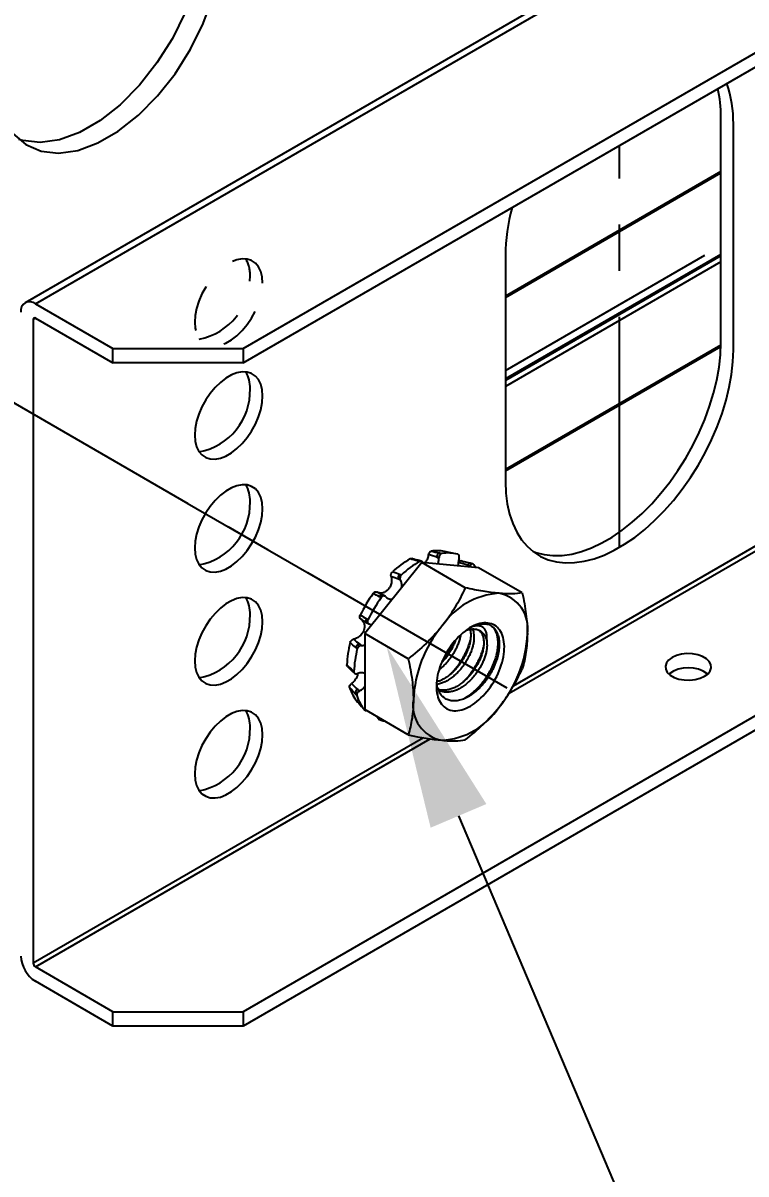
# Model space of a CAD drawing. Extents: x -3.5 to 15.6, y -13 to 0.
# Drawn here: x 2.903 to 4.866, y -8.638 to -5.516 of the extents above; entities that cross this region are included whole.
import ezdxf
from ezdxf import colors
from ezdxf.entities.mleader import LeaderData, LeaderLine
from ezdxf.math import Vec2, Vec3

# ---------------------------------------------------------------- set-up
doc = ezdxf.new("R2010")
doc.units = 0
doc.header["$LTSCALE"] = 0.5
doc.header["$MEASUREMENT"] = 0
doc.linetypes.add('CENTER', pattern=[2, 1.25, -0.25, 0.25, -0.25])
doc.linetypes.add('HIDDEN', pattern=[0.375, 0.25, -0.125])
for name, color, linetype in [('Centerline', 210, 'CENTER'), ('FAB DWG', 221, 'CONTINUOUS'), ('Hardware', 242, 'CONTINUOUS'), ('Housing', 150, 'CONTINUOUS'), ('WallMount Bracket', 190, 'CONTINUOUS')]:
    doc.layers.add(name, color=color, linetype=linetype)
doc.styles.get("Standard").update_dxf_attribs({"font": 'arial.ttf'})

msp = doc.modelspace()

# ---------------------------------------------------------------- linework, layer by layer
at = {"layer": 'Centerline', "transparency": 16777216}
for p, q in [((4.522132, -6.938055), (4.522132, -5.848855)), ((1.943284, -6.007025), (4.317381, -7.377711)), ((4.212772, -6.458553), (4.831491, -6.101336)), ((3.349246, -6.818758), (3.726945, -7.036823))]:
    msp.add_line(p, q, dxfattribs=at)
at = {"layer": 'Hardware', "linetype": 'Continuous', "lineweight": 25, "transparency": 16777216}
for p, q in [((4.033634, -6.953642), (4.039748, -6.954969)), ((4.077211, -6.955603), (4.046994, -6.949447)), ((3.985399, -6.979788), (3.830719, -7.172208)), ((3.980071, -6.976648), (3.974342, -6.975181)), ((3.984342, -6.975955), (3.978584, -6.974479)), ((4.103813, -7.048147), (3.985399, -6.979788)), ((4.140079, -6.993619), (3.985399, -6.979788)), ((4.032451, -6.968342), (4.026358, -6.964825)), ((4.032514, -6.96616), (4.026358, -6.964825)), ((4.032451, -6.968342), (4.032514, -6.96616)), ((4.0859, -6.979374), (4.084738, -6.98125)), ((4.086904, -6.968863), (4.086353, -6.971021)), ((4.116593, -6.990362), (4.1105, -6.986845)), ((4.117418, -6.98838), (4.1105, -6.986845)), ((4.116093, -6.991474), (4.116593, -6.990362)), ((4.116593, -6.990362), (4.117418, -6.98838)), ((4.123722, -6.98282), (4.116822, -6.981289)), ((3.925411, -7.010867), (3.930588, -7.012737)), ((4.258492, -7.061978), (4.140079, -6.993619)), ((3.928445, -7.028384), (3.922352, -7.024866)), ((3.927566, -7.026745), (3.922352, -7.024866)), ((3.928445, -7.028384), (3.927566, -7.026745)), ((3.865063, -7.060161), (3.864278, -7.059726)), ((3.875808, -7.074533), (3.870983, -7.072266)), ((3.885883, -7.070704), (3.881029, -7.068419)), ((3.887555, -7.071881), (3.888794, -7.073114)), ((3.823498, -7.135191), (3.820467, -7.13337)), ((3.823733, -7.135333), (3.823498, -7.135191)), ((3.835184, -7.132163), (3.839604, -7.135106)), ((3.83683, -7.143357), (3.841282, -7.146316)), ((3.844303, -7.147552), (3.842661, -7.146993)), ((3.949133, -7.240567), (3.830719, -7.172208)), ((3.830719, -7.172208), (3.830719, -7.378459)), ((3.810644, -7.213417), (3.80641, -7.20997)), ((3.823341, -7.204236), (3.817248, -7.200718)), ((3.817248, -7.200718), (3.821509, -7.204191)), ((3.821509, -7.204191), (3.823341, -7.204236)), ((3.797416, -7.271199), (3.801549, -7.275336)), ((3.798998, -7.275716), (3.803154, -7.279874)), ((3.812163, -7.28033), (3.81023, -7.280974)), ((3.817897, -7.327315), (3.811804, -7.323798)), ((3.811804, -7.323798), (3.816016, -7.328385)), ((3.816016, -7.328385), (3.817897, -7.327315)), ((3.809471, -7.340249), (3.805287, -7.335694)), ((3.826534, -7.374867), (3.830958, -7.379865)), ((3.949133, -7.446818), (3.830719, -7.378459)), ((3.86386, -7.397591), (3.866528, -7.400508)), ((3.866542, -7.400512), (3.871252, -7.405699))]:
    msp.add_line(p, q, dxfattribs=at)
at = {"layer": 'Hardware', "linetype": 'Continuous', "lineweight": 25, "transparency": 16777216, "flags": 128}
msp.add_lwpolyline([(4.117628, -7.36886), (4.123477, -7.36527), (4.129302, -7.361264), (4.13508, -7.356861), (4.140788, -7.352077), (4.146402, -7.346932), (4.151901, -7.341447), (4.157262, -7.335643), (4.162463, -7.329544), (4.167483, -7.323175), (4.172303, -7.316561), (4.176903, -7.309728), (4.181264, -7.302705), (4.185369, -7.29552), (4.189201, -7.288201), (4.192745, -7.280778), (4.195986, -7.273281), (4.198912, -7.26574), (4.20151, -7.258185), (4.203771, -7.250648), (4.205685, -7.243157), (4.207244, -7.235744), (4.208443, -7.228438), (4.209275, -7.221269), (4.209739, -7.214265), (4.209832, -7.207455), (4.209554, -7.200866), (4.208905, -7.194525), (4.207889, -7.188457), (4.206509, -7.182687), (4.204772, -7.177237), (4.202683, -7.172131), (4.200253, -7.167387), (4.197489, -7.163027), (4.194404, -7.159066), (4.19101, -7.155521), (4.18732, -7.152406), (4.18335, -7.149735), (4.179114, -7.147516), (4.174632, -7.145761), (4.16992, -7.144475), (4.164997, -7.143663), (4.159884, -7.14333), (4.1546, -7.143476), (4.149168, -7.1441), (4.143608, -7.145201), (4.137944, -7.146774), (4.132198, -7.148812), (4.126394, -7.151308), (4.120554, -7.15425), (4.114702, -7.157628), (4.108862, -7.161428), (4.103058, -7.165635), (4.097312, -7.17023), (4.091648, -7.175197), (4.086088, -7.180515), (4.080656, -7.186163), (4.075372, -7.192117), (4.070259, -7.198354), (4.065336, -7.204849), (4.060624, -7.211576), (4.056141, -7.218507), (4.051906, -7.225615), (4.047936, -7.232871), (4.044246, -7.240246), (4.040852, -7.247709), (4.037767, -7.255232), (4.035003, -7.262784), (4.032572, -7.270334), (4.030484, -7.277852), (4.028747, -7.285307), (4.027367, -7.29267), (4.026351, -7.299911), (4.025702, -7.307002), (4.025424, -7.313912), (4.025517, -7.320615), (4.02598, -7.327083), (4.026813, -7.333291), (4.028012, -7.339213), (4.029571, -7.344826), (4.031485, -7.350106), (4.033746, -7.355034), (4.036344, -7.359588), (4.03927, -7.363751), (4.042511, -7.367506), (4.046055, -7.370837), (4.049887, -7.373732), (4.053992, -7.376178), (4.058353, -7.378166), (4.062953, -7.379688), (4.067772, -7.380737), (4.072793, -7.38131), (4.077994, -7.381403), (4.083355, -7.381018), (4.088854, -7.380155), (4.094468, -7.378817), (4.100176, -7.377011), (4.105954, -7.374743), (4.111779, -7.372022), (4.117628, -7.36886)], dxfattribs=at)
at = {"layer": 'Hardware', "linetype": 'Continuous', "lineweight": 25, "transparency": 16777216}
for centre, radius, start, end in [((4.02726, -7.052159), 0.104591, 79.124599, 99.05659), ((4.037448, -6.964082), 0.011115, 110.065676, 183.831231), ((4.056585, -7.058548), 0.104938, 75.076702, 99.233067), ((4.088534, -7.20443), 0.270727, 119.806436, 132.40124), ((4.1205, -7.221165), 0.281973, 119.869164, 132.338512), ((3.977318, -6.979989), 0.005655, 77.057799, 121.753569), ((4.117424, -6.988348), 0.007085, 94.885201, 167.753066), ((4.051015, -7.047834), 0.098095, 34.039391, 40.697123), ((3.933458, -7.019959), 0.012141, 131.509673, 203.839255), ((4.190239, -7.304308), 0.41381, 144.390888, 153.876701), ((4.226426, -7.325199), 0.431007, 144.43812, 153.829469), ((3.878231, -7.076151), 0.008223, 70.126172, 151.806606), ((4.20734, -7.263088), 0.200433, 93.539091, 146.455532), ((4.177497, -7.157516), 0.09608, 350.678185, 79.523158), ((3.842246, -7.136842), 0.008472, 146.472344, 230.266542), ((4.152282, -7.215634), 0.069091, 75.870964, 121.989898), ((4.297643, -7.366854), 0.335039, 140.186593, 177.402047), ((3.937613, -7.157892), 0.335039, 320.186593, 357.402047), ((4.070886, -7.26845), 0.288824, 165.612727, 177.674477), ((3.818021, -7.212598), 0.011905, 93.723918, 167.247503), ((4.102112, -7.287858), 0.300823, 165.672802, 177.614402), ((3.803204, -7.271708), 0.005811, 174.972557, 223.644537), ((3.893907, -7.286969), 0.108749, 196.882703, 220.066396), ((3.816675, -7.334199), 0.011485, 115.090294, 187.476139), ((3.917773, -7.307143), 0.113249, 196.997426, 219.951672), ((4.057759, -7.367231), 0.09608, 170.678185, 259.523158), ((4.027916, -7.261658), 0.200433, 273.539091, 326.455532), ((3.869021, -7.398349), 0.00329, 185.780093, 221.056334), ((3.897605, -7.317661), 0.092336, 254.375717, 261.191306)]:
    msp.add_arc(centre, radius, start, end, dxfattribs=at)
for points, knots in [([(4.003728, -6.958231), (4.00343, -6.959859), (4.002794, -6.963328), (4.001131, -6.968468), (3.998886, -6.973423), (3.996416, -6.977538), (3.994557, -6.979644), (3.99377, -6.980537)], [0, 0, 0, 0, 0.19265188, 0.41074705, 0.62880381, 0.8427183, 1, 1, 1, 1]), ([(4.003728, -6.958231), (4.004093, -6.955869), (4.005022, -6.953608), (4.007603, -6.950199), (4.009208, -6.94911), (4.010797, -6.948872)], [0, 0, 0, 0, 0.5, 0.5, 1, 1, 1, 1]), ([(4.039748, -6.954969), (4.037952, -6.955236), (4.036124, -6.956617), (4.033436, -6.960761), (4.03259, -6.963512), (4.032514, -6.96616)], [0, 0, 0, 0, 0.5, 0.5, 1, 1, 1, 1]), ([(4.086904, -6.968863), (4.087573, -6.966244), (4.087599, -6.963459), (4.086386, -6.959119), (4.085147, -6.957581), (4.083609, -6.957149)], [0, 0, 0, 0, 0.5, 0.5, 1, 1, 1, 1]), ([(3.953964, -6.969517), (3.954784, -6.969147), (3.956306, -6.96846), (3.957749, -6.968797), (3.958414, -6.968953)], [0, 0, 0, 0, 0.53927114, 1, 1, 1, 1]), ([(3.978587, -6.974476), (3.978409, -6.974432), (3.974218, -6.973379), (3.967415, -6.971547), (3.96103, -6.969645), (3.95843, -6.968871)], [0, 0, 0, 0, 0.02555232, 0.60316166, 1, 1, 1, 1]), ([(3.988316, -6.980049), (3.988232, -6.97975), (3.987879, -6.978488), (3.986512, -6.976945), (3.984412, -6.975775), (3.982132, -6.975703), (3.980698, -6.97636), (3.980071, -6.976648)], [0, 0, 0, 0, 0.07590892, 0.32059055, 0.56527087, 0.80994637, 1, 1, 1, 1]), ([(4.029505, -6.983732), (4.029984, -6.982323), (4.031059, -6.979167), (4.032093, -6.973944), (4.03233, -6.970227), (4.032451, -6.968342)], [0, 0, 0, 0, 0.28417827, 0.63691438, 1, 1, 1, 1]), ([(4.086353, -6.971021), (4.085944, -6.972822), (4.085114, -6.976475), (4.084599, -6.981988), (4.08448, -6.98613), (4.084731, -6.988238), (4.084783, -6.988675)], [0, 0, 0, 0, 0.30381417, 0.6163163, 0.92044127, 1, 1, 1, 1]), ([(4.0859, -6.979374), (4.086434, -6.978539), (4.087502, -6.97687), (4.089381, -6.975565), (4.090777, -6.975099), (4.091391, -6.975426), (4.091477, -6.975472)], [0, 0, 0, 0, 0.31594077, 0.63187167, 0.94805589, 1, 1, 1, 1]), ([(4.116821, -6.981286), (4.116607, -6.98124), (4.111645, -6.980152), (4.103244, -6.978231), (4.09494, -6.97622), (4.091503, -6.975387)], [0, 0, 0, 0, 0.02564571, 0.59666668, 1, 1, 1, 1]), ([(4.125387, -6.98387), (4.124327, -6.98264), (4.122838, -6.98243), (4.119878, -6.984098), (4.118419, -6.985973), (4.117418, -6.98838)], [0, 0, 0, 0, 0.5, 0.5, 1, 1, 1, 1]), ([(3.902342, -7.017052), (3.902726, -7.018482), (3.903542, -7.021524), (3.90396, -7.026603), (3.903693, -7.032009), (3.902641, -7.037418), (3.9009, -7.042589), (3.898497, -7.047388), (3.895587, -7.051646), (3.892216, -7.055292), (3.888533, -7.058266), (3.884594, -7.060509), (3.880496, -7.062022), (3.876333, -7.06274), (3.872177, -7.062648), (3.868254, -7.061803), (3.865916, -7.060592), (3.864799, -7.060014)], [0, 0, 0, 0, 0.06319125, 0.13447502, 0.20574622, 0.27566163, 0.34556158, 0.41264087, 0.47971226, 0.54441476, 0.60912055, 0.6733268, 0.73754327, 0.80329251, 0.86905307, 0.9374387, 1, 1, 1, 1]), ([(3.902342, -7.017052), (3.901713, -7.01504), (3.901741, -7.012648), (3.903071, -7.008079), (3.904347, -7.005985), (3.905978, -7.004514)], [0, 0, 0, 0, 0.5, 0.5, 1, 1, 1, 1]), ([(3.930588, -7.012737), (3.928743, -7.014397), (3.927351, -7.016885), (3.926224, -7.022075), (3.926498, -7.024757), (3.927566, -7.026745)], [0, 0, 0, 0, 0.5, 0.5, 1, 1, 1, 1]), ([(3.931835, -7.046422), (3.93192, -7.045208), (3.932127, -7.042245), (3.931635, -7.037665), (3.930505, -7.032744), (3.929138, -7.029851), (3.928445, -7.028384)], [0, 0, 0, 0, 0.18331016, 0.44729949, 0.71965421, 1, 1, 1, 1]), ([(4.194968, -7.063038), (4.188404, -7.062451), (4.181485, -7.061673), (4.167179, -7.059777), (4.159765, -7.058658), (4.136838, -7.054846), (4.120639, -7.051704), (4.103813, -7.048147)], [0, 0, 0, 0, 0.25, 0.25, 0.5, 0.5, 1, 1, 1, 1]), ([(3.853808, -7.063366), (3.855191, -7.061437), (3.857036, -7.060009), (3.860901, -7.058717), (3.862852, -7.058878), (3.864421, -7.05983)], [0, 0, 0, 0, 0.5, 0.5, 1, 1, 1, 1]), ([(3.88103, -7.068415), (3.880884, -7.068347), (3.877372, -7.066733), (3.871978, -7.064051), (3.866934, -7.061213), (3.865063, -7.060161)], [0, 0, 0, 0, 0.02668048, 0.63893979, 1, 1, 1, 1]), ([(3.887555, -7.071881), (3.886051, -7.070384), (3.883904, -7.069822), (3.879556, -7.070805), (3.87737, -7.072351), (3.875808, -7.074533)], [0, 0, 0, 0, 0.5, 0.5, 1, 1, 1, 1]), ([(3.888794, -7.073114), (3.889517, -7.073776), (3.891322, -7.075428), (3.89468, -7.077357), (3.898806, -7.078664), (3.902632, -7.079105), (3.90506, -7.078728), (3.90598, -7.078585)], [0, 0, 0, 0, 0.15660916, 0.39098343, 0.62533388, 0.85811875, 1, 1, 1, 1]), ([(4.258492, -7.061978), (4.262688, -7.081185), (4.266203, -7.100387), (4.271009, -7.137576), (4.272308, -7.155639), (4.272308, -7.173078)], [0, 0, 0, 0, 0.5, 0.5, 1, 1, 1, 1]), ([(3.820467, -7.13337), (3.824719, -7.136085), (3.827925, -7.14054), (3.830753, -7.151275), (3.830376, -7.157627), (3.825909, -7.169716), (3.821873, -7.17536), (3.811896, -7.183824), (3.806116, -7.186589), (3.80042, -7.187579)], [0, 0, 0, 0, 0.25, 0.25, 0.5, 0.5, 0.75, 0.75, 1, 1, 1, 1]), ([(3.820467, -7.13337), (3.81892, -7.132382), (3.817888, -7.130685), (3.817248, -7.126581), (3.81765, -7.124247), (3.8187, -7.122106)], [0, 0, 0, 0, 0.5, 0.5, 1, 1, 1, 1]), ([(3.823537, -7.135131), (3.825726, -7.1364), (3.830214, -7.139004), (3.834579, -7.141905), (3.836815, -7.143391)], [0, 0, 0, 0, 0.4876479, 1, 1, 1, 1]), ([(3.839604, -7.135106), (3.838415, -7.137526), (3.838066, -7.140216), (3.839193, -7.144619), (3.840668, -7.146316), (3.842661, -7.146993)], [0, 0, 0, 0, 0.5, 0.5, 1, 1, 1, 1]), ([(3.848755, -7.149772), (3.848607, -7.149655), (3.847308, -7.148624), (3.845715, -7.148056), (3.844303, -7.147552)], [0, 0, 0, 0, 0.11369547, 1, 1, 1, 1]), ([(4.040288, -7.152332), (4.033725, -7.160497), (4.026805, -7.168511), (4.012499, -7.184006), (4.005085, -7.191523), (3.982158, -7.21347), (3.96596, -7.227296), (3.949133, -7.240567)], [0, 0, 0, 0, 0.25, 0.25, 0.5, 0.5, 1, 1, 1, 1]), ([(4.116593, -7.160674), (4.11664, -7.160801), (4.117645, -7.163528), (4.11841, -7.169997), (4.118767, -7.179912), (4.117686, -7.190786), (4.115261, -7.202272), (4.111457, -7.214267), (4.106373, -7.226412), (4.100166, -7.238352), (4.093, -7.249888), (4.084893, -7.260861), (4.075877, -7.271121), (4.066139, -7.280419), (4.055961, -7.288484), (4.045632, -7.295076), (4.035538, -7.300202), (4.02899, -7.30225), (4.025818, -7.303242)], [0, 0, 0, 0, 0.00328553, 0.07063883, 0.13696034, 0.20261546, 0.26950353, 0.33711775, 0.40478445, 0.4718268, 0.53762658, 0.60373432, 0.67097062, 0.73868435, 0.80619583, 0.87283755, 0.93840923, 1, 1, 1, 1]), ([(4.169148, -7.148633), (4.171245, -7.149645), (4.175069, -7.15149), (4.179937, -7.155342), (4.18404, -7.159658), (4.187612, -7.164774), (4.190562, -7.17053), (4.192864, -7.176794), (4.194567, -7.183536), (4.195683, -7.190864), (4.196181, -7.198661), (4.196072, -7.206789), (4.195356, -7.215261), (4.193979, -7.224106), (4.191974, -7.233107), (4.189399, -7.242096), (4.186285, -7.25109), (4.182584, -7.260185), (4.178366, -7.269194), (4.173716, -7.277965), (4.168646, -7.286529), (4.163104, -7.294932), (4.15718, -7.302977), (4.150977, -7.310524), (4.144503, -7.31762), (4.137701, -7.324297), (4.130735, -7.330389), (4.123735, -7.335811), (4.116691, -7.340611), (4.10953, -7.344827), (4.102375, -7.348369), (4.095332, -7.351161), (4.088378, -7.35323), (4.081493, -7.354559), (4.074872, -7.355105), (4.068625, -7.354898), (4.062715, -7.353993), (4.057064, -7.35236), (4.051773, -7.350016), (4.046924, -7.347014), (4.042485, -7.34334), (4.038463, -7.338945), (4.034967, -7.333951), (4.03204, -7.328475), (4.029629, -7.322547), (4.027748, -7.316057), (4.026519, -7.310158), (4.026142, -7.306319), (4.026008, -7.304955)], [0, 0, 0, 0, 0.02831479, 0.0516097, 0.07490441, 0.09892242, 0.12294044, 0.14551421, 0.16808798, 0.19131841, 0.21454883, 0.23711066, 0.25967128, 0.28291819, 0.3061651, 0.32822892, 0.35029274, 0.373012, 0.39573126, 0.41756286, 0.43939446, 0.46187221, 0.48434891, 0.50590236, 0.52745581, 0.54966391, 0.57187201, 0.59297519, 0.61407836, 0.63579594, 0.65751266, 0.67855354, 0.69959442, 0.72128948, 0.74298454, 0.76335935, 0.78373416, 0.80470091, 0.82566765, 0.84604577, 0.8664226, 0.88742934, 0.90843608, 0.92822809, 0.94802011, 0.96839613, 0.98877216, 1, 1, 1, 1]), ([(4.123226, -7.159813), (4.123734, -7.160896), (4.125245, -7.164117), (4.126698, -7.170678), (4.127573, -7.179253), (4.127335, -7.188723), (4.125998, -7.198802), (4.123503, -7.209425), (4.119871, -7.22042), (4.115031, -7.231862), (4.109005, -7.243455), (4.101839, -7.25499), (4.093731, -7.265964), (4.084715, -7.276223), (4.074978, -7.285524), (4.064801, -7.293578), (4.054465, -7.300212), (4.044136, -7.305311), (4.034775, -7.308687), (4.029041, -7.309579), (4.02664, -7.309952)], [0, 0, 0, 0, 0.02736546, 0.08136904, 0.13674683, 0.19115237, 0.24575337, 0.30126191, 0.35723332, 0.41319986, 0.47389126, 0.53345783, 0.59330317, 0.65417016, 0.71546936, 0.77658546, 0.8369142, 0.89627426, 0.9565672, 1, 1, 1, 1]), ([(4.140448, -7.162774), (4.142077, -7.164147), (4.145528, -7.167054), (4.14942, -7.173396), (4.152305, -7.181235), (4.153854, -7.190317), (4.154099, -7.200345), (4.153048, -7.211189), (4.150614, -7.222684), (4.146813, -7.234676), (4.141728, -7.246822), (4.135522, -7.258762), (4.128356, -7.270298), (4.120248, -7.281271), (4.111232, -7.291531), (4.101494, -7.300831), (4.091317, -7.308888), (4.080984, -7.315509), (4.070643, -7.320658), (4.060313, -7.324209), (4.050109, -7.326129), (4.040419, -7.32612), (4.033752, -7.325286), (4.030647, -7.32398), (4.030268, -7.323821)], [0, 0, 0, 0, 0.04278683, 0.09063693, 0.13870475, 0.18650733, 0.23357762, 0.28017495, 0.32764734, 0.3756351, 0.42366011, 0.47124199, 0.51794199, 0.56486056, 0.6125801, 0.66063848, 0.70855332, 0.75585087, 0.80238898, 0.84965846, 0.89756038, 0.94562175, 0.99336001, 1, 1, 1, 1]), ([(4.090757, -7.17621), (4.090666, -7.17694), (4.090152, -7.181049), (4.088087, -7.189042), (4.084532, -7.200003), (4.079671, -7.211454), (4.073651, -7.223044), (4.066483, -7.234578), (4.058378, -7.245562), (4.049352, -7.255781), (4.04072, -7.264193), (4.035002, -7.268567), (4.032712, -7.270319)], [0, 0, 0, 0, 0.022957651, 0.129156676, 0.23624126, 0.343316514, 0.459431407, 0.573394243, 0.687890437, 0.804341261, 0.921618974, 1, 1, 1, 1]), ([(4.100278, -7.349087), (4.103873, -7.346943), (4.111345, -7.342489), (4.121873, -7.334426), (4.131752, -7.325685), (4.140902, -7.316395), (4.149742, -7.306137), (4.158081, -7.295031), (4.165639, -7.283439), (4.172452, -7.271441), (4.178462, -7.25909), (4.183546, -7.246581), (4.187597, -7.234152), (4.190546, -7.222037), (4.192371, -7.210443), (4.193081, -7.199427), (4.192741, -7.189064), (4.191323, -7.179426), (4.188827, -7.170679), (4.185256, -7.16305), (4.181107, -7.156932), (4.177755, -7.153976), (4.176278, -7.152674)], [0, 0, 0, 0, 0.05205735, 0.10817956, 0.15527339, 0.20236368, 0.25316435, 0.30334438, 0.3527983, 0.40284721, 0.45356679, 0.50464479, 0.55575529, 0.60657115, 0.65677646, 0.7062365, 0.75625823, 0.80696058, 0.85803191, 0.90914659, 0.95997729, 1, 1, 1, 1]), ([(4.105203, -7.164058), (4.105878, -7.163772), (4.108511, -7.162653), (4.113017, -7.161336), (4.118614, -7.160147), (4.123983, -7.159643), (4.129149, -7.159749), (4.134117, -7.1605), (4.138801, -7.16189), (4.143126, -7.163887), (4.147115, -7.166475), (4.150766, -7.169681), (4.153899, -7.173329), (4.156518, -7.177281), (4.158681, -7.181476), (4.160524, -7.186064), (4.16144, -7.189447), (4.161898, -7.191139)], [0, 0, 0, 0, 0.02507858, 0.0978305, 0.17058243, 0.24128042, 0.31197842, 0.38473034, 0.45748226, 0.52818026, 0.59887825, 0.67163018, 0.7443821, 0.80756127, 0.87074043, 0.93537021, 1, 1, 1, 1]), ([(4.161898, -7.191139), (4.162129, -7.189166), (4.162593, -7.185221), (4.162647, -7.179689), (4.162211, -7.174491), (4.16124, -7.16975), (4.159773, -7.165533), (4.157824, -7.161819), (4.155372, -7.158617), (4.152495, -7.155928), (4.14928, -7.153794), (4.145688, -7.152225), (4.141748, -7.151261), (4.13738, -7.150911), (4.132614, -7.15125), (4.127421, -7.152309), (4.121913, -7.154203), (4.117941, -7.155852), (4.115801, -7.157065), (4.115633, -7.15716)], [0, 0, 0, 0, 0.05858799, 0.11717599, 0.17746584, 0.23775572, 0.29634919, 0.35494267, 0.41514988, 0.47536833, 0.53644362, 0.59751891, 0.66005989, 0.72260088, 0.78951079, 0.85642072, 0.92527381, 0.99412691, 1, 1, 1, 1]), ([(4.272308, -7.173078), (4.272308, -7.190529), (4.270972, -7.207438), (4.266132, -7.23907), (4.262661, -7.253957), (4.258492, -7.268228)], [0, 0, 0, 0, 0.5, 0.5, 1, 1, 1, 1]), ([(3.79112, -7.196685), (3.791663, -7.194518), (3.792911, -7.192389), (3.796297, -7.189066), (3.798376, -7.187935), (3.80042, -7.187579)], [0, 0, 0, 0, 0.5, 0.5, 1, 1, 1, 1]), ([(3.821509, -7.204191), (3.819286, -7.204136), (3.816823, -7.205122), (3.812801, -7.208543), (3.811256, -7.210967), (3.810644, -7.213417)], [0, 0, 0, 0, 0.5, 0.5, 1, 1, 1, 1]), ([(3.823341, -7.204236), (3.824874, -7.204223), (3.827296, -7.204203), (3.829801, -7.203525), (3.830719, -7.203276)], [0, 0, 0, 0, 0.6332516, 1, 1, 1, 1]), ([(4.161898, -7.191139), (4.162256, -7.193986), (4.162967, -7.199631), (4.16268, -7.209142), (4.161357, -7.219209), (4.158857, -7.229836), (4.155226, -7.24083), (4.150387, -7.252272), (4.14436, -7.263865), (4.137194, -7.2754), (4.129087, -7.286374), (4.120071, -7.296633), (4.110333, -7.305933), (4.100156, -7.313991), (4.089823, -7.320612), (4.079483, -7.325759), (4.069147, -7.329321), (4.058966, -7.331197), (4.049189, -7.331351), (4.040219, -7.329587), (4.034192, -7.327541), (4.031486, -7.325641), (4.031151, -7.325406)], [0, 0, 0, 0, 0.04914534, 0.09742785, 0.14588383, 0.1951452, 0.24481736, 0.29448518, 0.34834612, 0.40120881, 0.45431891, 0.50833567, 0.562736, 0.61697384, 0.67051293, 0.72319236, 0.77669968, 0.83092289, 0.8853266, 0.93936456, 0.9925124, 1, 1, 1, 1]), ([(4.076958, -7.190505), (4.076614, -7.191627), (4.075043, -7.196744), (4.070957, -7.206015), (4.064825, -7.217934), (4.05765, -7.229496), (4.049503, -7.240384), (4.043261, -7.24785), (4.039617, -7.251299), (4.039207, -7.251687)], [0, 0, 0, 0, 0.05260203, 0.23984121, 0.42535274, 0.60742603, 0.79035144, 0.97639967, 1, 1, 1, 1]), ([(4.04087, -7.24792), (4.041788, -7.24687), (4.045716, -7.242375), (4.051985, -7.233767), (4.059592, -7.222217), (4.066339, -7.210208), (4.071099, -7.200772), (4.073246, -7.195382), (4.073743, -7.194134)], [0, 0, 0, 0, 0.06622398, 0.28347176, 0.49757593, 0.71425602, 0.93383972, 1, 1, 1, 1]), ([(4.063154, -7.282518), (4.065417, -7.280277), (4.070908, -7.274837), (4.079022, -7.265299), (4.087372, -7.254215), (4.094929, -7.242617), (4.101738, -7.230622), (4.107765, -7.218266), (4.112784, -7.205775), (4.116068, -7.196217), (4.117297, -7.190989), (4.117573, -7.189813)], [0, 0, 0, 0, 0.08812134, 0.21392636, 0.33819441, 0.46066428, 0.5846076, 0.71021183, 0.83670363, 0.96327593, 1, 1, 1, 1]), ([(4.09851, -7.302929), (4.100772, -7.300688), (4.106264, -7.295247), (4.114378, -7.285709), (4.122728, -7.274625), (4.130284, -7.263027), (4.137093, -7.251032), (4.14312, -7.238676), (4.148139, -7.226185), (4.151423, -7.216628), (4.152652, -7.211399), (4.152929, -7.210224)], [0, 0, 0, 0, 0.08812134, 0.21392636, 0.33819441, 0.46066428, 0.5846076, 0.71021183, 0.83670363, 0.96327593, 1, 1, 1, 1]), ([(3.949133, -7.240567), (3.953329, -7.259774), (3.956843, -7.278977), (3.96165, -7.316165), (3.962948, -7.334229), (3.962948, -7.351668)], [0, 0, 0, 0, 0.5, 0.5, 1, 1, 1, 1]), ([(3.784118, -7.261342), (3.78367, -7.260881), (3.782664, -7.259845), (3.782289, -7.258066), (3.782298, -7.256937), (3.7823, -7.256731)], [0, 0, 0, 0, 0.39649533, 0.89011022, 1, 1, 1, 1]), ([(3.784062, -7.261394), (3.786523, -7.263674), (3.7915, -7.268284), (3.796481, -7.273228), (3.798998, -7.275726)], [0, 0, 0, 0, 0.49463929, 1, 1, 1, 1]), ([(4.194968, -7.372414), (4.201531, -7.364249), (4.207798, -7.355859), (4.219576, -7.338904), (4.225118, -7.330306), (4.240826, -7.304191), (4.250079, -7.286356), (4.258492, -7.268228)], [0, 0, 0, 0, 0.25, 0.25, 0.5, 0.5, 1, 1, 1, 1]), ([(3.811546, -7.280535), (3.811485, -7.281512), (3.81134, -7.283849), (3.810234, -7.287725), (3.808423, -7.292022), (3.805913, -7.296261), (3.802789, -7.300381), (3.799111, -7.304234), (3.796335, -7.30658), (3.794886, -7.307672), (3.794862, -7.30769)], [0, 0, 0, 0, 0.10377281, 0.24840584, 0.39306188, 0.54117083, 0.68930527, 0.84335307, 0.99741783, 1, 1, 1, 1]), ([(3.801549, -7.275336), (3.801469, -7.277593), (3.802374, -7.2795), (3.805586, -7.281586), (3.807884, -7.281756), (3.81023, -7.280974)], [0, 0, 0, 0, 0.5, 0.5, 1, 1, 1, 1]), ([(3.830719, -7.280611), (3.830436, -7.280449), (3.829063, -7.279664), (3.826063, -7.278949), (3.821799, -7.278537), (3.817094, -7.278918), (3.813823, -7.279855), (3.812163, -7.28033)], [0, 0, 0, 0, 0.05867873, 0.28395831, 0.51541382, 0.75420378, 1, 1, 1, 1]), ([(3.789845, -7.318551), (3.789341, -7.316974), (3.789572, -7.31499), (3.791397, -7.311028), (3.792959, -7.309121), (3.794862, -7.30769)], [0, 0, 0, 0, 0.5, 0.5, 1, 1, 1, 1]), ([(3.816016, -7.328385), (3.813733, -7.329684), (3.811711, -7.331735), (3.809289, -7.336136), (3.808899, -7.338469), (3.809471, -7.340249)], [0, 0, 0, 0, 0.5, 0.5, 1, 1, 1, 1]), ([(3.817897, -7.327315), (3.819436, -7.326375), (3.822557, -7.324469), (3.82681, -7.320856), (3.829585, -7.318232), (3.830701, -7.316768), (3.830719, -7.316743)], [0, 0, 0, 0, 0.328032559, 0.665410237, 0.994376731, 1, 1, 1, 1]), ([(3.962948, -7.351668), (3.962948, -7.369119), (3.961613, -7.386028), (3.956773, -7.417659), (3.953302, -7.432547), (3.949133, -7.446818)], [0, 0, 0, 0, 0.5, 0.5, 1, 1, 1, 1]), ([(3.830958, -7.379865), (3.831485, -7.380286), (3.83254, -7.381127), (3.834236, -7.381451), (3.835278, -7.38119), (3.835397, -7.381159)], [0, 0, 0, 0, 0.46947881, 0.93895845, 1, 1, 1, 1]), ([(3.870764, -7.401576), (3.870686, -7.401778), (3.870281, -7.402834), (3.870453, -7.40443), (3.87123, -7.405961), (3.872278, -7.406395), (3.872736, -7.406585)], [0, 0, 0, 0, 0.07838373, 0.41029163, 0.74219299, 1, 1, 1, 1]), ([(4.040288, -7.461708), (4.046852, -7.462295), (4.053118, -7.462696), (4.064897, -7.463133), (4.070438, -7.463172), (4.086146, -7.462815), (4.095399, -7.461948), (4.103813, -7.460648)], [0, 0, 0, 0, 0.25, 0.25, 0.5, 0.5, 1, 1, 1, 1])]:
    msp.add_open_spline(points, degree=3, knots=knots, dxfattribs=at)
for points in [[(4.026358, -6.964825), (4.018941, -6.962608), (4.011399, -6.960409), (4.003728, -6.958231)], [(4.010797, -6.948872), (4.018579, -6.950435), (4.02619, -6.952026), (4.033634, -6.953642)], [(3.974342, -6.975181), (3.967364, -6.973395), (3.96057, -6.971508), (3.953964, -6.969517)], [(4.1105, -6.986845), (4.102374, -6.984442), (4.094175, -6.981952), (4.0859, -6.979374)], [(3.922352, -7.024866), (3.915812, -7.022143), (3.909143, -7.019536), (3.902342, -7.017052)], [(3.905978, -7.004514), (3.912631, -7.006471), (3.919106, -7.008591), (3.925411, -7.010867)], [(4.103813, -7.048147), (4.086943, -7.084493), (4.066641, -7.11955), (4.040288, -7.152332)], [(3.870983, -7.072266), (3.865107, -7.069506), (3.859381, -7.066541), (3.853808, -7.063366)], [(4.258492, -7.061978), (4.241623, -7.064584), (4.221321, -7.065394), (4.194968, -7.063038)], [(3.8187, -7.122106), (3.824307, -7.125224), (3.8298, -7.128579), (3.835184, -7.132163)], [(3.80641, -7.20997), (3.801253, -7.205773), (3.796156, -7.201347), (3.79112, -7.196685)], [(3.80042, -7.187579), (3.805984, -7.192134), (3.811594, -7.196512), (3.817248, -7.200718)], [(3.7823, -7.256731), (3.787344, -7.261335), (3.792383, -7.26616), (3.797416, -7.271199)], [(3.805287, -7.335694), (3.800192, -7.330147), (3.795045, -7.324434), (3.789845, -7.318551)], [(3.794862, -7.30769), (3.800549, -7.313186), (3.806196, -7.318554), (3.811804, -7.323798)], [(3.810681, -7.356968), (3.815861, -7.362814), (3.821147, -7.368782), (3.826534, -7.374867)], [(4.103813, -7.460648), (4.137551, -7.43404), (4.168615, -7.405196), (4.194968, -7.372414)], [(3.949133, -7.446818), (3.982871, -7.453949), (4.013935, -7.459352), (4.040288, -7.461708)]]:
    msp.add_open_spline(points, degree=3, dxfattribs=at)
at = {"layer": 'Housing', "linetype": 'Continuous', "lineweight": 25, "transparency": 16777216}
for p, q in [((4.797691, -5.919432), (4.212772, -6.257057)), ((4.212772, -6.26044), (4.797691, -5.922815)), ((4.797691, -6.143984), (4.212772, -6.481609)), ((4.797691, -6.148066), (4.212772, -6.485691)), ((4.797691, -6.164394), (4.212772, -6.502019)), ((4.797431, -6.38991), (4.212772, -6.727385)), ((4.212772, -6.730767), (4.7973, -6.393368))]:
    msp.add_line(p, q, dxfattribs=at)
at = {"layer": 'Housing', "linetype": 'Continuous', "lineweight": 25, "transparency": 16777216, "flags": 128}
for points in [[(3.378238, -5.15944), (3.390901, -5.214675), (3.393661, -5.277236), (3.386427, -5.345099), (3.369434, -5.416071), (3.343231, -5.487857), (3.308665, -5.558137), (3.266853, -5.624637), (3.219148, -5.685209), (3.167091, -5.737894), (3.112366, -5.780989), (3.056742, -5.8131), (3.002017, -5.83319), (2.94996, -5.840608), (2.902255, -5.835115), (2.892036, -5.832026)], [(2.861741, -5.457874), (2.839943, -5.529348), (2.827602, -5.598912), (2.825114, -5.664329), (2.832558, -5.723496), (2.849697, -5.774513), (2.875978, -5.815739), (2.910558, -5.845848), (2.952325, -5.863875), (2.999935, -5.869238), (3.05186, -5.861766), (3.106431, -5.841699), (3.161892, -5.809682), (3.216462, -5.766744), (3.268387, -5.714264), (3.315998, -5.65393), (3.357765, -5.587682), (3.392344, -5.517647), (3.418626, -5.446077)]]:
    msp.add_lwpolyline(points, dxfattribs=at)
at = {"layer": 'WallMount Bracket', "linetype": 'Continuous', "lineweight": 25, "transparency": 16777216}
for p, q in [((3.500928, -6.399202), (6.329355, -4.766789)), ((3.500928, -6.438238), (6.329355, -4.805825)), ((4.633421, -5.279614), (2.908906, -6.274909)), ((2.936798, -6.277669), (4.638912, -5.295302)), ((4.797691, -6.383082), (4.797691, -5.770601)), ((4.831491, -6.402589), (4.831491, -5.790108)), ((4.212772, -6.147198), (4.212772, -6.759679)), ((4.222669, -7.333943), (6.118779, -6.239612)), ((6.111834, -6.230557), (4.233829, -7.314439)), ((2.936798, -6.277669), (3.147375, -6.399202)), ((2.931141, -6.319973), (2.936801, -6.316706)), ((2.931141, -6.319973), (2.931141, -8.066279)), ((2.936798, -6.316705), (3.147375, -6.438238)), ((3.147375, -6.399202), (3.500928, -6.399202)), ((3.147375, -6.438238), (3.147375, -6.399202)), ((3.500928, -6.399202), (3.500928, -6.438238)), ((3.500928, -6.438238), (3.147375, -6.438238)), ((6.329355, -6.565197), (3.500928, -8.19761)), ((6.329355, -6.604233), (3.500928, -8.236646)), ((3.990514, -7.454867), (2.931141, -8.066279)), ((2.936798, -8.076077), (4.008153, -7.45775)), ((3.147375, -8.19761), (2.936798, -8.076077)), ((3.147375, -8.236646), (2.936798, -8.115113)), ((3.147375, -8.19761), (3.500928, -8.19761)), ((3.147375, -8.236646), (3.147375, -8.19761)), ((3.500928, -8.19761), (3.500928, -8.236646)), ((3.500928, -8.236646), (3.147375, -8.236646))]:
    msp.add_line(p, q, dxfattribs=at)
at = {"layer": 'WallMount Bracket', "linetype": 'HIDDEN', "lineweight": 25, "transparency": 16777216, "flags": 128}
msp.add_lwpolyline([(3.553395, -6.221514), (3.552142, -6.204764), (3.548415, -6.189917), (3.542316, -6.17738), (3.534012, -6.167494), (3.52373, -6.160528), (3.511749, -6.156674), (3.498397, -6.156035), (3.484037, -6.158629), (3.469062, -6.164386), (3.45388, -6.173148), (3.438905, -6.184676), (3.424546, -6.198657), (3.411194, -6.214708), (3.399213, -6.232393), (3.388931, -6.251227), (3.380627, -6.270698), (3.374528, -6.290275), (3.370801, -6.309423), (3.369548, -6.327621), (3.370801, -6.344371), (3.374528, -6.359217), (3.380627, -6.371755), (3.388931, -6.381641), (3.399213, -6.388607), (3.411194, -6.392461), (3.424546, -6.3931), (3.438905, -6.390506), (3.45388, -6.384749), (3.469062, -6.375987), (3.484037, -6.364458), (3.498397, -6.350478), (3.511749, -6.334426), (3.52373, -6.316742), (3.534012, -6.297908), (3.542316, -6.278437), (3.548415, -6.25886), (3.552142, -6.239712), (3.553395, -6.221514)], dxfattribs=at)
at = {"layer": 'WallMount Bracket', "linetype": 'Continuous', "lineweight": 25, "transparency": 16777216, "flags": 128}
for points in [[(4.287193, -6.949168), (4.29545, -6.952281), (4.317907, -6.958164), (4.341736, -6.960854), (4.366746, -6.960329), (4.392735, -6.956595), (4.419493, -6.94968), (4.446806, -6.939641), (4.474453, -6.926558), (4.502211, -6.910537), (4.529858, -6.891707), (4.557171, -6.87022), (4.583929, -6.846248), (4.609918, -6.819984), (4.634928, -6.79164), (4.658757, -6.761444), (4.681214, -6.729639), (4.702119, -6.696482), (4.721302, -6.662238), (4.738609, -6.627185), (4.753901, -6.591604), (4.767055, -6.555782), (4.777965, -6.520006), (4.786543, -6.484566), (4.79272, -6.449746), (4.796446, -6.415827), (4.797691, -6.383082)], [(4.212772, -6.759679), (4.214018, -6.790987), (4.217744, -6.820605), (4.223921, -6.848295), (4.232499, -6.873834), (4.243409, -6.897016), (4.256563, -6.917655), (4.271855, -6.935585), (4.289162, -6.95066), (4.308345, -6.962761), (4.329249, -6.971789), (4.351707, -6.977671), (4.375536, -6.980361), (4.400546, -6.979837), (4.426534, -6.976102), (4.453293, -6.969187), (4.480605, -6.959148), (4.508252, -6.946066), (4.536011, -6.930045), (4.563658, -6.911215), (4.590971, -6.889727), (4.617729, -6.865755), (4.643718, -6.839491), (4.668727, -6.811147), (4.692557, -6.780951), (4.715014, -6.749146), (4.735918, -6.715989), (4.755101, -6.681746), (4.772408, -6.646693), (4.787701, -6.611111), (4.800855, -6.575289), (4.811764, -6.539513), (4.820342, -6.504073), (4.826519, -6.469253), (4.830245, -6.435334), (4.831491, -6.402589)], [(3.553395, -6.527755), (3.552142, -6.511004), (3.548415, -6.496158), (3.542316, -6.483621), (3.534012, -6.473735), (3.52373, -6.466769), (3.511749, -6.462914), (3.498397, -6.462275), (3.484037, -6.464869), (3.469062, -6.470626), (3.45388, -6.479388), (3.438905, -6.490917), (3.424546, -6.504898), (3.411194, -6.520949), (3.399213, -6.538633), (3.388931, -6.557468), (3.380627, -6.576939), (3.374528, -6.596516), (3.370801, -6.615664), (3.369548, -6.633861), (3.370801, -6.650612), (3.374528, -6.665458), (3.380627, -6.677995), (3.388931, -6.687882), (3.399213, -6.694847), (3.411194, -6.698702), (3.424546, -6.699341), (3.438905, -6.696747), (3.45388, -6.69099), (3.469062, -6.682228), (3.484037, -6.670699), (3.498397, -6.656718), (3.511749, -6.640667), (3.52373, -6.622983), (3.534012, -6.604148), (3.542316, -6.584677), (3.548415, -6.5651), (3.552142, -6.545952), (3.553395, -6.527755)], [(3.553395, -6.833995), (3.552142, -6.817245), (3.548415, -6.802399), (3.542316, -6.789861), (3.534012, -6.779975), (3.52373, -6.77301), (3.511749, -6.769155), (3.498397, -6.768516), (3.484037, -6.77111), (3.469062, -6.776867), (3.45388, -6.785629), (3.438905, -6.797158), (3.424546, -6.811138), (3.411194, -6.82719), (3.399213, -6.844874), (3.388931, -6.863708), (3.380627, -6.88318), (3.374528, -6.902756), (3.370801, -6.921905), (3.369548, -6.940102), (3.370801, -6.956852), (3.374528, -6.971699), (3.380627, -6.984236), (3.388931, -6.994122), (3.399213, -7.001088), (3.411194, -7.004943), (3.424546, -7.005582), (3.438905, -7.002987), (3.45388, -6.997231), (3.469062, -6.988468), (3.484037, -6.97694), (3.498397, -6.962959), (3.511749, -6.946908), (3.52373, -6.929223), (3.534012, -6.910389), (3.542316, -6.890918), (3.548415, -6.871341), (3.552142, -6.852193), (3.553395, -6.833995)], [(3.553395, -7.140236), (3.552142, -7.123485), (3.548415, -7.108639), (3.542316, -7.096102), (3.534012, -7.086216), (3.52373, -7.07925), (3.511749, -7.075395), (3.498397, -7.074756), (3.484037, -7.077351), (3.469062, -7.083107), (3.45388, -7.09187), (3.438905, -7.103398), (3.424546, -7.117379), (3.411194, -7.13343), (3.399213, -7.151114), (3.388931, -7.169949), (3.380627, -7.18942), (3.374528, -7.208997), (3.370801, -7.228145), (3.369548, -7.246343), (3.370801, -7.263093), (3.374528, -7.277939), (3.380627, -7.290476), (3.388931, -7.300363), (3.399213, -7.307328), (3.411194, -7.311183), (3.424546, -7.311822), (3.438905, -7.309228), (3.45388, -7.303471), (3.469062, -7.294709), (3.484037, -7.28318), (3.498397, -7.269199), (3.511749, -7.253148), (3.52373, -7.235464), (3.534012, -7.216629), (3.542316, -7.197158), (3.548415, -7.177582), (3.552142, -7.158433), (3.553395, -7.140236)], [(4.753497, -7.288111), (4.762789, -7.281266), (4.768973, -7.273336), (4.771689, -7.264783), (4.770779, -7.256103), (4.766297, -7.247801), (4.758502, -7.240359), (4.747848, -7.23421), (4.734954, -7.229711), (4.720569, -7.227124), (4.705529, -7.226599), (4.690709, -7.228167), (4.676969, -7.231736), (4.665109, -7.237098), (4.655816, -7.243944), (4.649633, -7.251874), (4.646917, -7.260427), (4.647827, -7.269107), (4.652309, -7.277409), (4.660104, -7.284851), (4.670758, -7.291), (4.683652, -7.295499), (4.698037, -7.298086), (4.713076, -7.298611), (4.727897, -7.297043), (4.741636, -7.293474), (4.753497, -7.288111)], [(3.553395, -7.446476), (3.552142, -7.429726), (3.548415, -7.41488), (3.542316, -7.402342), (3.534012, -7.392456), (3.52373, -7.385491), (3.511749, -7.381636), (3.498397, -7.380997), (3.484037, -7.383591), (3.469062, -7.389348), (3.45388, -7.39811), (3.438905, -7.409639), (3.424546, -7.423619), (3.411194, -7.439671), (3.399213, -7.457355), (3.388931, -7.476189), (3.380627, -7.495661), (3.374528, -7.515237), (3.370801, -7.534386), (3.369548, -7.552583), (3.370801, -7.569334), (3.374528, -7.58418), (3.380627, -7.596717), (3.388931, -7.606603), (3.399213, -7.613569), (3.411194, -7.617424), (3.424546, -7.618063), (3.438905, -7.615468), (3.45388, -7.609712), (3.469062, -7.600949), (3.484037, -7.589421), (3.498397, -7.57544), (3.511749, -7.559389), (3.52373, -7.541705), (3.534012, -7.52287), (3.542316, -7.503399), (3.548415, -7.483822), (3.552142, -7.464674), (3.553395, -7.446476)]]:
    msp.add_lwpolyline(points, dxfattribs=at)
at = {"layer": 'WallMount Bracket', "linetype": 'Continuous', "lineweight": 25, "transparency": 16777216}
for centre, radius, start, end in [((4.520007, -5.784873), 0.311528, 359.037215, 19.546323), ((4.457205, -5.767917), 0.340496, 359.548384, 12.46188), ((4.732558, -6.152431), 0.519812, 164.905264, 179.423186), ((2.921399, -6.29656), 0.024372, 50.814973, 189.220266), ((2.93459, -6.319413), 0.003494, 50.814973, 189.220266), ((3.442691, -6.504208), 0.077011, 356.993179, 32.941032), ((3.349246, -6.512517), 0.170403, 281.021226, 1.435928), ((3.442691, -6.810448), 0.077011, 356.993179, 32.941032), ((3.349246, -6.818758), 0.170403, 281.021226, 1.435928), ((3.442691, -7.116689), 0.077011, 356.993179, 32.941032), ((3.349246, -7.124999), 0.170403, 281.021226, 1.435928), ((4.709303, -7.352969), 0.088215, 53.42865, 126.57135), ((3.442691, -7.422929), 0.077011, 356.993179, 32.941032), ((3.349246, -7.431239), 0.170403, 281.021226, 1.435928), ((2.982998, -8.042879), 0.085745, 182.602294, 237.397707), ((2.943422, -8.065721), 0.012293, 182.602294, 237.397707)]:
    msp.add_arc(centre, radius, start, end, dxfattribs=at)
at = {"layer": 'WallMount Bracket', "linetype": 'HIDDEN', "lineweight": 25, "transparency": 16777216}
for centre, radius, start, end in [((3.442691, -6.197967), 0.077011, 356.993179, 32.941032), ((3.349246, -6.206277), 0.170403, 281.021226, 1.435928)]:
    msp.add_arc(centre, radius, start, end, dxfattribs=at)

# ---------------------------------------------------------------- leaders
at = {"layer": 'FAB DWG', "ltscale": 0.5, "transparency": 16777216}
ml = msp.add_multileader_mtext('Standard', dxfattribs=at)
ml.set_content('\\A1;1/4-20 x 1" Bolt \\P1/2-20 Locknut (X2)\\P(HW51420 & HW01020)', color=256)
ml.set_leader_properties()
ml.build(insert=Vec2(0, 0))
ml.multileader.update_dxf_attribs({"dogleg_length": 0.594064, "arrow_head_size": 0.5})
ctx = ml.context
ctx.base_point, ctx.char_height, ctx.arrow_head_size, ctx.landing_gap_size, ctx.plane_origin = Vec3(1.174257, -9.242573), 0.188, 0.5, 0.09, Vec3(-8.652861, -15.504017)
ctx.text_align_type = 2
notes = []
notes.append((ctx, [(1, (1, 1, 0), (4.754728, -9.242573), (-1, 0), 0.594064, [(0, [(3.889926, -7.206388)], 0, [])])]))
ctx.mtext.insert, ctx.mtext.width, ctx.mtext.alignment, ctx.mtext.flow_direction = Vec3(4.070664, -9.120937), 7.5887251, 3, 5
for ctx, leaders in notes:
    for number, flags, end, landing, length, lines in leaders:
        leader = LeaderData()
        leader.index, (leader.has_last_leader_line, leader.has_dogleg_vector, leader.attachment_direction) = number, flags
        leader.last_leader_point, leader.dogleg_vector, leader.dogleg_length = Vec3(end), Vec3(landing), length
        for number, points, colour, breaks in lines:
            line = LeaderLine()
            line.index, line.vertices, line.color, line.breaks = number, Vec3.list(points), colors.encode_raw_color(colour), breaks
            leader.lines.append(line)
        ctx.leaders.append(leader)

doc.saveas('drawing.dxf')
